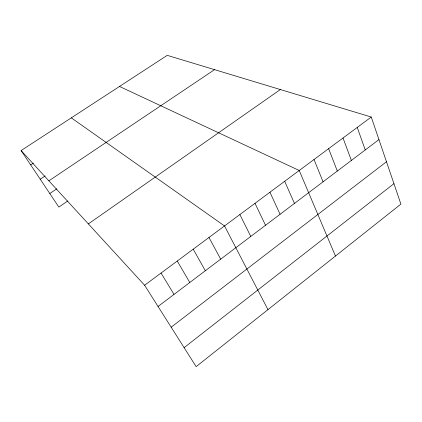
<?xml version="1.0" encoding="UTF-8"?>
<svg xmlns="http://www.w3.org/2000/svg" width="422" height="422" viewBox="0 0 422 422"><rect width="100%" height="100%" fill="white"/><g stroke="black" fill="none" stroke-linecap="round" stroke-linejoin="round"><path stroke-width="0.63" d="M184.113 347.649L393.942 183.665M171.174 327.208L386.483 161.742M158.044 306.467L378.945 139.598M144.614 285.246L371.27 117.026L400.9 204.111L196.135 366.644L144.614 285.246L21.1 150.559L167.239 55.356L371.27 117.026M88.351 223.897L280.356 89.548M67.847 200.925L58.843 207.091L21.1 150.559M49.791 193.54L56.796 188.803M48.868 180.838L214.545 69.656M40.222 179.208L45.154 175.911M30.685 164.918L33.327 163.177M119.51 86.452L299.23 170.493L335.458 256.054M71.297 117.859L224.525 225.939L267.954 309.637M161.04 273.055L174.022 294.398M177.24 261.033L189.784 282.492M193.218 249.175L205.335 270.745M208.974 237.475L220.68 259.15M239.865 214.55L250.768 236.42M255.004 203.32L265.517 225.279M269.938 192.232L280.076 214.281M284.681 181.291L294.451 203.425M314.021 159.516L323.067 181.808M328.617 148.681L337.31 171.047M343.023 137.994L351.368 160.429M357.239 127.439L365.246 149.947"/></g></svg>
